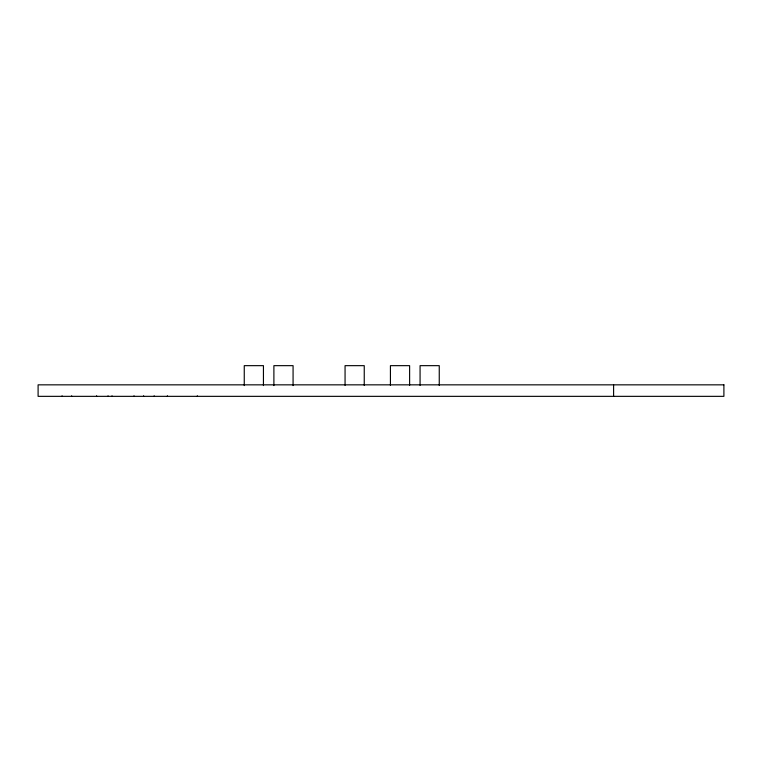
<?xml version="1.0" encoding="UTF-8"?>
<svg xmlns="http://www.w3.org/2000/svg" width="762" height="762" viewBox="0 0 762 762"><rect width="100%" height="100%" fill="white"/><g stroke="black" fill="none" stroke-linecap="round" stroke-linejoin="round"><path stroke-width="1.14" d="M613.601 384.839L613.601 396.345M439.255 385.391L439.255 365.655L420.072 365.655L420.072 385.391M409.613 385.391L409.613 365.655L390.43 365.655L390.43 385.391M364.246 385.391L364.246 365.655L345.062 365.655L345.062 385.391M293.075 385.582L293.075 365.655L273.891 365.655L273.891 385.582M263.442 385.582L263.442 365.655L244.259 365.655L244.259 385.582M197.32 395.811L197.32 396.345M167.392 395.811L167.392 396.345M154.162 395.811L154.162 396.345M143.608 395.811L143.608 396.345M134.017 395.811L134.017 396.345M112.024 395.849L112.024 396.345M108.052 395.849L108.052 396.345M96.612 395.811L96.612 396.345M71.666 395.849L71.666 396.345M62.074 395.849L62.074 396.345M723.9 384.839L38.1 384.839L38.1 396.345L723.9 396.345L723.9 384.839"/></g></svg>
